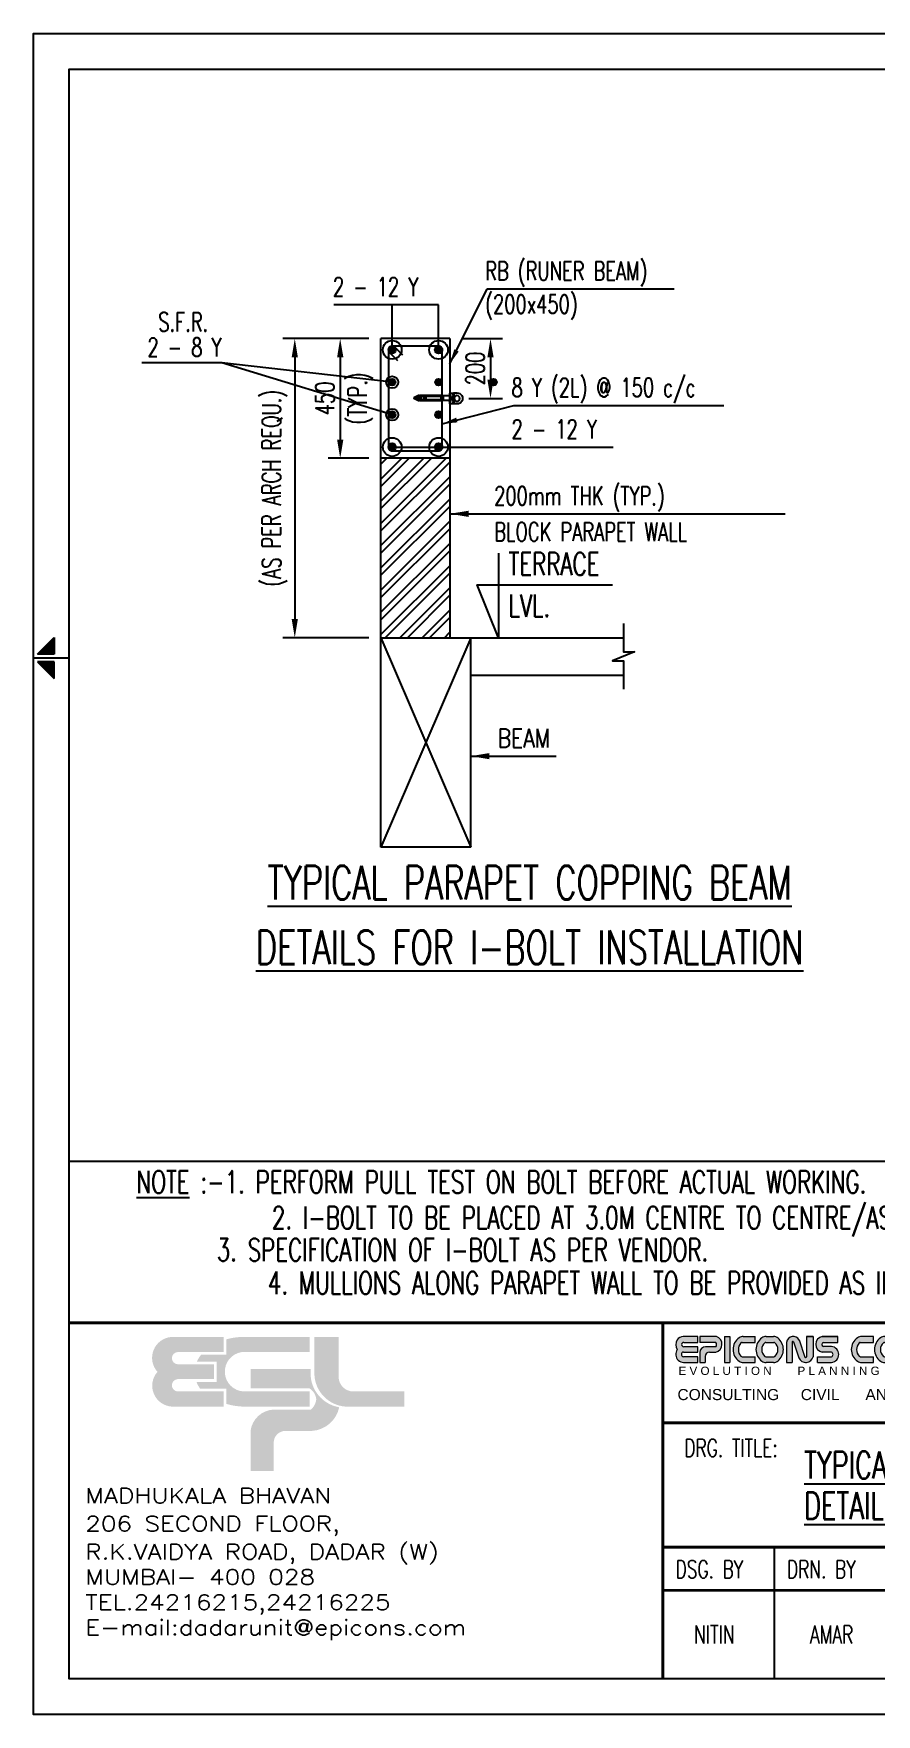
# Model space of a CAD drawing. Header units: inches. Extents: x 1070555 to 1098722, y -114695 to -86598.
# Drawn here: x 1070555 to 1084635, y -114695 to -86598 of the extents above; entities that cross this region are included whole.
import ezdxf
from ezdxf.enums import TextEntityAlignment as Align

# ---------------------------------------------------------------- set-up
doc = ezdxf.new("R2010")
doc.units = ezdxf.units.IN
doc.header["$MEASUREMENT"] = 0
doc.linetypes.add('HIDDEN', pattern=[9.525, 6.35, -3.175])
for name, color, linetype, lineweight in [('00 ECPL LOGO', 250, 'Continuous', 20), ('00 ELEV-2', 9, 'Continuous', 30), ('S-TEXT', 2, 'Continuous', 25)]:
    doc.layers.add(name, color=color, linetype=linetype, lineweight=lineweight)
for name, color, linetype in [('CRI_Main', 6, 'Continuous'), ('CWALL1', 7, 'Continuous'), ('hatch', 9, 'Continuous'), ('LEVEL SECTION', 3, 'Continuous'), ('PNA', 8, 'Continuous'), ('S-BEAM OUTER', 4, 'Continuous'), ('S-BRECK LINE', 8, 'Continuous'), ('S-COLUMN', 1, 'Continuous'), ('S-DIM-1', 5, 'Continuous'), ('S-HATCH', 253, 'Continuous'), ('S-LEVEL SECTION', 3, 'Continuous'), ('S-REINFORCEMENT', 6, 'Continuous'), ('S-TEXT-1', 4, 'Continuous'), ('S-TITIL', 6, 'Continuous'), ('text', 6, 'Continuous'), ('TEXT (SHEET)', 4, 'Continuous'), ('TEXT NORMAL', 4, 'Continuous')]:
    doc.layers.add(name, color=color, linetype=linetype)
doc.styles.add('ROMANS', font='simplex.shx', dxfattribs={"width": 0.7})
doc.styles.add('SEC. TEXT', font='arial.ttf', dxfattribs={"height": 180})
doc.dimstyles.new('dim100', dxfattribs={"dimtxt": 250, "dimasz": 250, "dimexe": 200, "dimexo": 200, "dimgap": 100, "dimtad": 1, "dimdec": 0, "dimzin": 0, "dimdsep": 46, "dimtxsty": 'ROMANS', "dimcen": 0, "dimclrd": 5, "dimclre": 5, "dimclrt": 4, "dimadec": 0, "dimazin": 0, "dimtfac": 1, "dimtdec": 0, "dimtix": 1, "dimtofl": 0, "dimtmove": 2, "dimatfit": 3, "dimfxl": 0, "dimtolj": 1, "dimtzin": 0, "dimlwd": -1, "dimlwe": -1, "dimarcsym": 0})
doc.dimstyles.new('dim20', dxfattribs={"dimtxt": 250, "dimasz": 250, "dimexe": 200, "dimexo": 200, "dimgap": 100, "dimtad": 1, "dimdec": 0, "dimlfac": 0.2, "dimzin": 0, "dimdsep": 46, "dimtxsty": 'ROMANS', "dimcen": 0, "dimclrd": 5, "dimclre": 5, "dimclrt": 4, "dimadec": 0, "dimazin": 0, "dimtfac": 1, "dimtdec": 0, "dimtix": 1, "dimtofl": 0, "dimtmove": 2, "dimatfit": 3, "dimfxl": 0, "dimtolj": 1, "dimtzin": 0, "dimlwd": -1, "dimlwe": -1, "dimarcsym": 0})

# ---------------------------------------------------------------- blocks, each defined once
blk = doc.blocks.new('*D53')
at = {"layer": 'Defpoints', "color": 0}
for p in [(1076358, -91696), (1074918, -96696), (1076358, -96696)]:
    blk.add_point(p, dxfattribs=at)
at = {"layer": 'S-DIM-1', "color": 5}
for p, q in [((1076158, -91696), (1074718, -91696)), ((1074918, -92009), (1074918, -96384)), ((1076158, -96696), (1074718, -96696))]:
    blk.add_line(p, q, dxfattribs=at)
for points in [[(1074866, -92009), (1074970, -92009), (1074918, -91696)], [(1074866, -96384), (1074970, -96384), (1074918, -96696)]]:
    blk.add_solid(points, dxfattribs=at)
at = {"layer": 'S-DIM-1', "color": 4, "insert": (1074580, -94196), "char_height": 312.5, "attachment_point": 5, "rotation": 90, "style": 'ROMANS'}
blk.add_mtext('\\A1;(AS PER ARCH REQU.)', dxfattribs=at)
blk = doc.blocks.new('*D54')
at = {"layer": 'Defpoints', "color": 0}
for p in [(1076358, -91696), (1075677, -93696), (1076358, -93696)]:
    blk.add_point(p, dxfattribs=at)
at = {"layer": 'S-DIM-1', "color": 5}
for p, q in [((1076158, -91696), (1075477, -91696)), ((1075677, -92009), (1075677, -93384)), ((1076158, -93696), (1075477, -93696))]:
    blk.add_line(p, q, dxfattribs=at)
for points in [[(1075625, -92009), (1075730, -92009), (1075677, -91696)], [(1075625, -93384), (1075730, -93384), (1075677, -93696)]]:
    blk.add_solid(points, dxfattribs=at)
at = {"layer": 'S-DIM-1', "color": 4, "char_height": 312.5, "attachment_point": 5, "rotation": 90, "style": 'ROMANS'}
for s, insert in [('\\A1;(TYP.)', (1076016, -92696)), ('\\A1;450', (1075421, -92696))]:
    blk.add_mtext(s, dxfattribs=dict(at, insert=insert))
blk = doc.blocks.new('A$C3A304FD1')
at = {"layer": 'CRI_Main', "ltscale": 1000}
h = blk.add_hatch(dxfattribs=at)
h.set_pattern_fill('ANSI31', color=8, scale=20)
h.set_pattern_definition([(45, (-618291.886, -718899.7805), (-1.767766953, 1.767766953), [])])
h.paths.add_polyline_path([(143.1, 20.2), (139, 15.2), (130.5, 15.2), (130.5, 14.2), (71.5, 14.2), (70.5, 13.2), (70.5, 11.6), (141.8, 11.6), (141.8, 13.1), (143.2, 13.1), (143.2, 11.6), (147, 11.6), (162.5, 19.7), (162.5, 20.7), (147, 28.7), (143.2, 28.7), (143.2, 27.3), (141.8, 27.3), (141.8, 28.7), (70.5, 28.7), (70.5, 27.2), (71.5, 26.2), (130.5, 26.2), (139, 25.2)])
at = {"layer": 'CRI_Main', "color": 6, "ltscale": 1000}
blk.add_lwpolyline([(29, 0, 0.298698), (29, 37), (18.5, 37, 1.000441), (18.5, 0)], format="xyb", close=True, dxfattribs=at)
at = {"layer": 'CRI_Main', "color": 8, "ltscale": 1000}
for points in [[(63.4, 28.1), (47.5, 28.1, -0.414214), (42.5, 33.1), (42.5, 36.5)], [(63.4, 12.2), (47.5, 12.2, 0.414214), (42.5, 7.2), (42.5, 0.5)]]:
    blk.add_lwpolyline(points, format="xyb", dxfattribs=at)
for points in [[(63.4, 12.2), (63.4, 28.1), (68.4, 25.2), (68.4, 15.2), (63.4, 12.2)], [(162.5, 20.7), (162.5, 19.7), (147, 11.6), (143.2, 11.6), (143.2, 13.1), (141.8, 13.1), (141.8, 11.6), (70.5, 11.6), (70.5, 28.7), (141.8, 28.7), (141.8, 27.3), (143.2, 27.3), (143.2, 28.7), (147, 28.7), (162.5, 20.7)], [(70.5, 26.2), (70.5, 27.2), (72.3, 25.4), (72.3, 14.9), (70.5, 13.2), (70.5, 14.2), (70.5, 26.2)], [(122.4, 14.2), (123.4, 15.2), (123.4, 25.2), (122.4, 26.2), (122.4, 14.2)]]:
    blk.add_lwpolyline(points, dxfattribs=at)
for points in [[(68.4, 15.2), (68.4, 25.2), (69.4, 26.2), (69.4, 14.2)], [(139, 15.2), (68.4, 15.2), (68.4, 25.2), (139, 25.2)], [(69.4, 14.2), (70.5, 14.2), (70.5, 26.2), (69.4, 26.2)], [(130.5, 14.2), (70.5, 14.2), (70.5, 26.2), (130.5, 26.2)], [(143.1, 20.2), (139, 15.2), (139, 25.2)]]:
    blk.add_lwpolyline(points, close=True, dxfattribs=at)
at = {"layer": 'CRI_Main', "color": 6, "ltscale": 1000}
blk.add_circle((18.5, 18.5), 9.5, dxfattribs=at)
at = {"layer": 'CWALL1', "color": 8, "ltscale": 1000}
blk.add_lwpolyline([(29, 36.5), (29, 0.5), (42.5, 0.5), (42.5, 36.5), (29, 36.5)], dxfattribs=at)
blk = doc.blocks.new('*D55')
at = {"layer": 'Defpoints', "color": 0}
for p in [(1077508, -91696), (1077628, -92696), (1078188, -92696)]:
    blk.add_point(p, dxfattribs=at)
at = {"layer": 'S-DIM-1', "color": 5}
for p, q in [((1077708, -91696), (1078388, -91696)), ((1078188, -92009), (1078188, -92384)), ((1077828, -92696), (1078388, -92696))]:
    blk.add_line(p, q, dxfattribs=at)
for points in [[(1078136, -92009), (1078240, -92009), (1078188, -91696)], [(1078136, -92384), (1078240, -92384), (1078188, -92696)]]:
    blk.add_solid(points, dxfattribs=at)
at = {"layer": 'S-DIM-1', "color": 4, "insert": (1077932, -92196), "char_height": 312.5, "attachment_point": 5, "rotation": 90, "style": 'ROMANS'}
blk.add_mtext('\\A1;200', dxfattribs=at)
blk = doc.blocks.new('MID')
at = {"layer": 'text'}
for p, q in [((8.94, 1.07), (4.27, 5.74)), ((4.27, 5.74), (4.27, 1.07)), ((0, 0), (10, 0)), ((4.27, 1.07), (8.94, 1.07)), ((8.94, -1.07), (4.27, -5.74)), ((4.27, -1.07), (8.94, -1.07)), ((4.27, -5.74), (4.27, -1.07))]:
    blk.add_line(p, q, dxfattribs=at)
for points in [[(4.27, 5.74), (8.94, 1.07), (4.27, 1.07)], [(4.27, -5.74), (8.94, -1.07), (4.27, -1.07)]]:
    blk.add_solid(points, dxfattribs=at)
blk = doc.blocks.new('ecpl logo')
at = {"layer": '00 ECPL LOGO'}
for color, points in [(256, [(351, -827, 0.621111), (586, -1401), (1442, -1401), (1442, -1151), (682, -1151, -0.917622), (682, -948), (1285, -948), (1285, -702), (682, -702, -0.926164), (682, -501), (1442, -501), (1442, -251), (581, -251, 0.621111), (351, -827)]), (152, [(2940, -251), (2940, -863, 0.384329), (3453, -1401), (4422, -1401), (4422, -1151), (3582, -1151, -0.414214), (3340, -908), (3340, -251)]), (140, [(1887, -779), (1887, -1102), (2862, -1102, -0.232111), (2971, -1281, -0.194401), (2883, -1450), (2269, -1450, 0.364674), (1887, -1802), (1887, -2463), (2269, -2463), (2269, -1996, -0.414214), (2462, -1802), (2899, -1802, 0.338499), (3350, -1412, -0.371272), (2877, -839), (2877, -779)])]:
    blk.add_hatch(color=color, dxfattribs=at).paths.add_polyline_path(points)
h = blk.add_hatch(color=253, dxfattribs=at)
h.dxf.hatch_style = 1
h.paths.add_polyline_path([(995, -993, 0.07148), (1056, -1106), (1486, -1106), (1486, -1356, 0.065387), (1776, -1401), (2862, -1401), (2862, -1151), (1776, -1151, -0.910826), (1742, -501), (2862, -501), (2862, -251), (1776, -251, 0.069483), (1486, -291), (1486, -546), (1071, -546, 0.072407), (1003, -657), (1329, -657), (1329, -993)])
blk = doc.blocks.new('EPICONS TITLE')
at = {"layer": '00 ECPL LOGO'}
h = blk.add_hatch(color=7, dxfattribs=at)
h.dxf.hatch_style = 1
h.paths.add_polyline_path([(678, -252), (678, -146), (414, -146, 0.261636), (303, -208, 0.285841), (304, -378, 0.344902), (324, -574, 0.204992), (418, -614), (678, -614), (678, -510), (424, -510, -1), (418, -426), (678, -426), (678, -331), (424, -331, -1), (422, -252)])
h = blk.add_hatch(color=7, dxfattribs=at)
h.dxf.hatch_style = 1
h.paths.add_polyline_path([(1011, -146), (712, -146), (712, -252), (997, -252, -0.440545), (997, -331), (816, -331, 0.414214), (712, -435), (712, -614), (810, -614), (810, -504, -0.414214), (888, -426), (997, -426, 0.757811)])
h.paths.add_polyline_path([(1254, -146), (1153, -146), (1153, -614), (1254, -614)])
h.paths.add_polyline_path([(1708, -146), (1494, -146, 0.154275), (1419, -169, 0.519672), (1419, -591, 0.154275), (1494, -614), (1708, -614), (1708, -510), (1472, -510, -0.210356), (1452, -502, -0.388707), (1452, -260, -0.210356), (1472, -252), (1708, -252)])
h.paths.add_polyline_path([(2037, -146), (1904, -146, 0.159018), (1828, -171, 0.507969), (1828, -589, 0.159018), (1904, -614), (2037, -614, 0.173791), (2119, -585, 0.472311), (2119, -175, 0.173791)])
h.paths.add_polyline_path([(2046, -252, -0.185052), (2063, -258, -0.445894), (2063, -504, -0.185052), (2046, -510), (1899, -510, -0.185052), (1882, -504, -0.445894), (1882, -258, -0.185052), (1899, -252)], flags=16)
h.paths.add_polyline_path([(2501, -209, 0.723435), (2273, -252), (2273, -614), (2374, -614), (2374, -252, -0.723435), (2399, -241), (2495, -533, 0.724077), (2751, -510), (2751, -146), (2635, -146), (2635, -509, -0.755661), (2603, -519)])
h.paths.add_polyline_path([(3198, -146), (2916, -146, 0.823713), (2916, -429), (3082, -429, -0.713272), (3082, -510), (2830, -510), (2830, -614), (3082, -614, 0.900309), (3082, -324), (2936, -324, -0.746931), (2936, -252), (3198, -252)])
h = blk.add_hatch(color=7, dxfattribs=at)
h.dxf.hatch_style = 1
h.paths.add_polyline_path([(3837, -146), (3623, -146, 0.154275), (3548, -169, 0.519672), (3548, -591, 0.154275), (3623, -614), (3837, -614), (3837, -510), (3600, -510, -0.210932), (3581, -502, -0.385278), (3580, -260, -0.212895), (3599, -252), (3837, -252)])
h.paths.add_polyline_path([(4255, -175, 0.173792), (4173, -146), (4040, -146, 0.159018), (3964, -171, 0.507969), (3964, -589, 0.159018), (4040, -614), (4173, -614, 0.173792), (4255, -585, 0.472311)])
h.paths.add_polyline_path([(4182, -252, -0.185053), (4199, -258, -0.445893), (4199, -504, -0.185053), (4182, -510), (4035, -510, -0.185053), (4017, -504, -0.445893), (4017, -258, -0.185053), (4035, -252)], flags=16)
h.paths.add_polyline_path([(4406, -252), (4406, -614), (4507, -614), (4507, -252, -0.436861), (4522, -236, -0.319738), (4534, -245), (4629, -533, 0.724077), (4884, -510), (4884, -146), (4768, -146), (4768, -509, -0.755661), (4737, -519), (4635, -209, 0.723435)])
h.paths.add_polyline_path([(5335, -146), (5053, -146, 0.823713), (5053, -429), (5219, -429, -0.713272), (5219, -510), (4967, -510), (4967, -614), (5219, -614, 0.900309), (5219, -324), (5074, -324, -0.746931), (5074, -252), (5335, -252)])
h.paths.add_polyline_path([(5509, -146), (5408, -146), (5408, -452, 0.160106), (5433, -529, 0.505303), (5772, -529, 0.160106), (5797, -452), (5797, -146), (5699, -146), (5699, -451, -0.621318), (5509, -451)])
h.paths.add_polyline_path([(5969, -146), (5862, -146), (5862, -406, 0.414214), (6070, -614), (6267, -614), (6267, -510), (6047, -510, -0.414214), (5969, -432)])
h.paths.add_polyline_path([(6589, -146), (6267, -146), (6267, -249), (6372, -249), (6372, -614), (6473, -614), (6473, -249), (6589, -249)])
h.paths.add_polyline_path([(6863, -194, 0.539211), (6672, -201), (6523, -614), (6641, -614), (6752, -289, -0.708617), (6777, -289), (6894, -614), (7006, -614)])
h.paths.add_polyline_path([(7288, -209, 0.723435), (7059, -252), (7059, -614), (7160, -614), (7160, -252, -0.723435), (7186, -241), (7282, -533, 0.724077), (7538, -510), (7538, -146), (7421, -146), (7421, -509, -0.755661), (7390, -519)])
h.paths.add_polyline_path([(7886, -146), (7579, -146), (7579, -249), (7684, -249), (7684, -614), (7785, -614), (7785, -249), (7886, -249)])
h.paths.add_polyline_path([(8321, -146), (8059, -146, 0.157568), (7983, -170, 0.511532), (7983, -404, 0.157569), (8059, -429), (8206, -429, -0.713272), (8206, -510), (7953, -510), (7953, -614), (8206, -614, 0.900308), (8206, -324), (8065, -324), (8060, -324, -0.722204), (8060, -249), (8321, -249)])
h = blk.add_hatch(color=7, dxfattribs=at)
h.dxf.hatch_style = 1
h.paths.add_polyline_path([(8875, -146), (8576, -146), (8576, -252), (8849, -252, -0.270444), (8871, -265, -0.26297), (8871, -318, -0.270444), (8849, -331), (8680, -331, 0.414214), (8576, -435), (8576, -614), (8674, -614), (8674, -504, -0.414214), (8752, -426), (8861, -426, 0.757811)])
h.paths.add_polyline_path([(9103, -146), (8990, -146), (9133, -566, 0.539211), (9324, -560), (9474, -146), (9356, -146), (9244, -471, -0.708617), (9220, -471)])
h.paths.add_polyline_path([(9814, -146), (9492, -146), (9492, -249), (9597, -249), (9597, -614), (9698, -614), (9698, -249), (9814, -249)])
h.paths.add_polyline_path([(10234, -146), (10128, -146), (10128, -406, 0.414214), (10336, -614), (10533, -614), (10533, -510), (10312, -510, -0.414214), (10234, -432)])
h.paths.add_polyline_path([(9871, -510), (9775, -510), (9775, -614), (9871, -614)])
h = blk.add_hatch(color=7, dxfattribs=at)
h.dxf.hatch_style = 1
h.paths.add_polyline_path([(10533, -146), (10533, -249), (10637, -249), (10637, -614), (10739, -614), (10739, -249), (10839, -249), (10839, -146)])
h.paths.add_polyline_path([(10890, -146), (10890, -614), (11119, -614, 0.189446), (11208, -580, 0.435754), (11208, -181, 0.189446), (11119, -146)])
h.paths.add_polyline_path([(11122, -249, -0.519112), (11122, -510), (10989, -510), (10989, -249)], flags=16)
at = {"layer": '00 ECPL LOGO', "color": 7}
for p, q in [((678, -146), (414, -146)), ((424, -252), (678, -252)), ((678, -252), (678, -146)), ((1011, -146), (712, -146)), ((712, -146), (712, -252)), ((997, -252), (712, -252)), ((1153, -146), (1254, -146)), ((1153, -146), (1153, -614)), ((1254, -146), (1254, -614)), ((1472, -252), (1708, -252)), ((1494, -146), (1708, -146)), ((1708, -252), (1708, -146)), ((1899, -252), (2046, -252)), ((1904, -146), (2037, -146)), ((2273, -252), (2273, -614)), ((2374, -252), (2374, -614)), ((2399, -241), (2495, -533)), ((2501, -209), (2603, -519)), ((2635, -146), (2751, -146)), ((2751, -146), (2635, -146)), ((2635, -146), (2635, -510)), ((2751, -146), (2751, -510)), ((2751, -252), (2751, -252)), ((2916, -146), (3198, -146)), ((3198, -146), (2916, -146)), ((2936, -252), (3198, -252)), ((3198, -252), (3198, -146)), ((3599, -252), (3837, -252)), ((3837, -146), (3623, -146)), ((3837, -252), (3837, -146)), ((4035, -252), (4182, -252)), ((4040, -146), (4173, -146)), ((4406, -252), (4406, -614)), ((4507, -252), (4507, -614)), ((4534, -245), (4629, -533)), ((4635, -209), (4737, -519)), ((4768, -146), (4884, -146)), ((4768, -146), (4884, -146)), ((4884, -146), (4768, -146)), ((4768, -146), (4768, -510)), ((4884, -146), (4884, -510)), ((4884, -252), (4884, -252)), ((5053, -146), (5335, -146)), ((5053, -146), (5335, -146)), ((5335, -146), (5053, -146)), ((5074, -252), (5335, -252)), ((5335, -252), (5335, -146)), ((5408, -146), (5509, -146)), ((5509, -146), (5408, -146)), ((5408, -146), (5408, -452)), ((5509, -146), (5509, -451)), ((5699, -146), (5797, -146)), ((5797, -146), (5699, -146)), ((5699, -146), (5699, -451)), ((5797, -146), (5797, -452)), ((5862, -146), (5969, -146)), ((5969, -146), (5862, -146)), ((5862, -406), (5862, -146)), ((5969, -432), (5969, -146)), ((6267, -146), (6589, -146)), ((6589, -146), (6267, -146)), ((6267, -146), (6267, -249)), ((6267, -249), (6372, -249)), ((6372, -614), (6372, -249)), ((6473, -614), (6473, -249)), ((6473, -249), (6589, -249)), ((6523, -614), (6672, -201)), ((6589, -146), (6589, -249)), ((6641, -614), (6752, -289)), ((6894, -614), (6777, -289)), ((7006, -614), (6863, -194)), ((7059, -252), (7059, -614)), ((7160, -252), (7160, -614)), ((7186, -241), (7282, -533)), ((7288, -209), (7390, -519)), ((7421, -146), (7538, -146)), ((7421, -146), (7538, -146)), ((7538, -146), (7421, -146)), ((7421, -146), (7538, -146)), ((7421, -146), (7421, -510)), ((7538, -146), (7538, -510)), ((7538, -252), (7538, -252)), ((7579, -146), (7886, -146)), ((7886, -146), (7579, -146)), ((7579, -146), (7886, -146)), ((7579, -146), (7886, -146)), ((7886, -146), (7579, -146)), ((7579, -146), (7579, -249)), ((7579, -249), (7684, -249)), ((7579, -249), (7684, -249)), ((7684, -614), (7684, -249)), ((7785, -614), (7785, -249)), ((7785, -249), (7886, -249)), ((7785, -249), (7886, -249)), ((7886, -146), (7886, -249)), ((8040, -146), (8321, -146)), ((8040, -146), (8321, -146)), ((8321, -146), (8059, -146)), ((8060, -249), (8321, -249)), ((8321, -252), (8321, -146)), ((8875, -146), (8576, -146)), ((8576, -146), (8576, -252)), ((8849, -252), (8576, -252)), ((9103, -146), (8990, -146)), ((9103, -146), (8990, -146)), ((8990, -146), (9133, -566)), ((9103, -146), (9220, -471)), ((9356, -146), (9244, -471)), ((9474, -146), (9324, -560)), ((9474, -146), (9356, -146)), ((9408, -146), (9356, -146)), ((9474, -146), (9356, -146)), ((9492, -146), (9814, -146)), ((9814, -146), (9492, -146)), ((9492, -146), (9814, -146)), ((9492, -146), (9814, -146)), ((9492, -146), (9814, -146)), ((9492, -146), (9492, -249)), ((9492, -249), (9597, -249)), ((9492, -249), (9597, -249)), ((9597, -614), (9597, -249)), ((9698, -614), (9698, -249)), ((9698, -249), (9814, -249)), ((9698, -249), (9814, -249)), ((9814, -146), (9814, -249)), ((10128, -146), (10234, -146)), ((10234, -146), (10128, -146)), ((10128, -406), (10128, -146)), ((10234, -432), (10234, -146)), ((10533, -146), (10839, -146)), ((10839, -146), (10533, -146)), ((10533, -146), (10533, -249)), ((10533, -249), (10637, -249)), ((10637, -249), (10533, -249)), ((10637, -614), (10637, -249)), ((10739, -614), (10739, -249)), ((10739, -249), (10839, -249)), ((10739, -249), (10839, -249)), ((10839, -249), (10739, -249)), ((10839, -146), (10839, -249)), ((10890, -146), (11119, -146)), ((10890, -146), (10890, -614)), ((10989, -249), (10989, -510)), ((10989, -249), (11113, -249)), ((418, -426), (678, -426)), ((678, -510), (418, -510)), ((678, -331), (424, -331)), ((678, -426), (678, -331)), ((678, -614), (678, -510)), ((712, -435), (712, -614)), ((810, -504), (810, -614)), ((997, -331), (816, -331)), ((888, -426), (997, -426)), ((1472, -510), (1708, -510)), ((1708, -614), (1708, -510)), ((1899, -510), (2046, -510)), ((2751, -510), (2751, -510)), ((2830, -614), (2830, -510)), ((2830, -510), (3082, -510)), ((3082, -429), (2916, -429)), ((3082, -324), (2936, -324)), ((3600, -510), (3837, -510)), ((3837, -614), (3837, -510)), ((4035, -510), (4182, -510)), ((4967, -614), (4967, -510)), ((4967, -510), (5219, -510)), ((4967, -510), (5219, -510)), ((5219, -429), (5053, -429)), ((5219, -324), (5074, -324)), ((6047, -510), (6267, -510)), ((6267, -510), (6267, -614)), ((7538, -510), (7538, -510)), ((7953, -614), (7953, -510)), ((7953, -510), (8206, -510)), ((7953, -510), (8206, -510)), ((7953, -510), (8206, -510)), ((8206, -429), (8040, -429)), ((8059, -429), (8194, -429)), ((8206, -324), (8060, -324)), ((8065, -324), (8206, -324)), ((8576, -435), (8576, -614)), ((8674, -504), (8674, -614)), ((8849, -331), (8680, -331)), ((8752, -426), (8861, -426)), ((10312, -510), (10533, -510)), ((10533, -510), (10533, -614)), ((10989, -510), (11113, -510)), ((418, -614), (678, -614)), ((712, -614), (810, -614)), ((1153, -614), (1254, -614)), ((1494, -614), (1708, -614)), ((2037, -614), (1904, -614)), ((2273, -614), (2374, -614)), ((2614, -614), (2635, -614)), ((2635, -614), (2635, -614)), ((2830, -614), (3082, -614)), ((2830, -614), (3082, -614)), ((3623, -614), (3837, -614)), ((4040, -614), (4173, -614)), ((4406, -614), (4507, -614)), ((4406, -614), (4507, -614)), ((4406, -614), (4507, -614)), ((4967, -614), (5219, -614)), ((4967, -614), (5219, -614)), ((4967, -614), (5219, -614)), ((6070, -614), (6267, -614)), ((6070, -614), (6267, -614)), ((6372, -614), (6473, -614)), ((6372, -614), (6473, -614)), ((6523, -614), (6641, -614)), ((6589, -614), (6641, -614)), ((6894, -614), (7006, -614)), ((6894, -614), (7006, -614)), ((7059, -614), (7160, -614)), ((7059, -614), (7160, -614)), ((7059, -614), (7160, -614)), ((7684, -614), (7785, -614)), ((7684, -614), (7785, -614)), ((7684, -614), (7785, -614)), ((7684, -614), (7785, -614)), ((7953, -614), (8206, -614)), ((7953, -614), (8206, -614)), ((7953, -614), (8206, -614)), ((7953, -614), (8206, -614)), ((7953, -614), (8206, -614)), ((8576, -614), (8674, -614)), ((9597, -614), (9698, -614)), ((9597, -614), (9698, -614)), ((9597, -614), (9698, -614)), ((10336, -614), (10533, -614)), ((10336, -614), (10533, -614)), ((10637, -614), (10739, -614)), ((10637, -614), (10739, -614)), ((10637, -614), (10739, -614)), ((10637, -614), (10739, -614)), ((10653, -614), (10739, -614)), ((10653, -614), (10739, -614)), ((10653, -614), (10739, -614)), ((10653, -614), (10739, -614)), ((10890, -614), (11119, -614))]:
    blk.add_line(p, q, dxfattribs=at)
blk.add_lwpolyline([(9775, -510), (9871, -510), (9871, -614), (9775, -614)], close=True, dxfattribs=at)
for centre, radius, start, end in [((439, -292), 160, 148.648, 212.4563), ((414, -276), 130, 90, 148.648), ((423, -291), 39.6, 88.7637, 271.2363), ((965, -284), 146, 282.7188, 71.3398), ((961, -291), 53.7, 312.4487, 47.5513), ((1567, -380), 257, 125.0807, 234.9193), ((1584, -381), 179, 137.5171, 222.4829), ((1494, -276), 130, 90, 125.0807), ((1472, -278), 26, 90, 137.5171), ((1981, -380), 259, 126.1417, 233.8583), ((1992, -381), 165, 131.9364, 228.0636), ((1904, -276), 130, 90, 126.1417), ((1899, -278), 26, 90, 131.9364), ((2037, -276), 130, 50.5638, 90), ((2046, -278), 26, 48.0636, 90), ((1953, -381), 165, 311.9364, 48.0636), ((1951, -380), 265, 309.4362, 50.5638), ((2394, -268), 122, 28.75, 172.2831), ((2388, -251), 14.5, 40.0191, 183.5523), ((2944, -287), 144, 101.0425, 258.9575), ((2947, -288), 37.6, 106.4856, 253.5144), ((3696, -380), 257, 125.0807, 234.9193), ((3714, -381), 180, 138.0741, 222.3563), ((3623, -276), 130, 90, 125.0807), ((3599, -278), 26, 90, 138.0741), ((4116, -380), 259, 126.1417, 233.8583), ((4127, -381), 165, 131.9364, 228.0636), ((4040, -276), 130, 90, 126.1417), ((4035, -278), 26, 90, 131.9364), ((4173, -276), 130, 50.5638, 90), ((4182, -278), 26, 48.0636, 90), ((4089, -381), 165, 311.9364, 48.0636), ((4087, -380), 265, 309.4362, 50.5638), ((4527, -268), 122, 28.75, 172.2831), ((4522, -251), 14.5, 89.1577, 183.5523), ((4522, -249), 13, 18.2334, 89.1577), ((5081, -287), 144, 101.0425, 258.9575), ((5084, -288), 37.6, 106.4856, 253.5144), ((6770, -260), 114, 35.166, 148.5022), ((6764, -294), 13, 19.7665, 161.0546), ((7181, -268), 122, 28.75, 172.2831), ((7175, -251), 14.5, 40.0191, 183.5523), ((8067, -287), 144, 125.818, 234.182), ((8059, -276), 130, 90, 125.818), ((8072, -286), 39.3, 108.3261, 238.1957), ((8849, -278), 26, 29.4672, 90), ((8829, -284), 146, 282.7188, 71.3398), ((8824, -291), 53.7, 330.5328, 29.4672), ((11113, -275), 26, 51.4816, 90), ((11119, -276), 130, 47.0907, 90), ((11030, -380), 160, 308.5184, 51.4816), ((11023, -380), 272, 312.9093, 47.0907), ((439, -464), 160, 147.5437, 223.6612), ((418, -484), 130, 223.6612, 270), ((421, -468), 42.1, 94.0242, 265.9758), ((816, -435), 104, 90, 180), ((888, -504), 78, 90, 180), ((1494, -484), 130, 234.9193, 270), ((1472, -484), 26, 222.4829, 270), ((1904, -484), 130, 233.8583, 270), ((1899, -484), 26, 228.0636, 270), ((2037, -484), 130, 270, 309.4362), ((2046, -484), 26, 270, 311.9364), ((2619, -479), 135, 203.2219, 346.755), ((2618, -510), 17.1, 214.0796, 357.6127), ((3067, -469), 146, 276.006, 83.994), ((3068, -470), 43.1, 289.0016, 70.9984), ((3623, -484), 130, 234.9193, 270), ((3600, -484), 26, 222.3563, 270), ((4040, -484), 130, 233.8583, 270), ((4035, -484), 26, 228.0636, 270), ((4173, -484), 130, 270, 309.4362), ((4182, -484), 26, 270, 311.9364), ((4753, -479), 135, 203.2219, 346.8516), ((4751, -510), 17.1, 214.0796, 357.6127), ((5204, -469), 146, 276.006, 83.994), ((5205, -470), 43.1, 289.0016, 70.9984), ((5538, -452), 130, 180, 216.3848), ((5602, -404), 210, 216.3848, 323.6152), ((5604, -405), 106, 206.2931, 333.7069), ((5667, -452), 130, 323.6152, 0), ((6070, -406), 208, 180, 270), ((6047, -432), 78, 180, 270), ((7406, -479), 135, 203.2219, 346.755), ((7404, -510), 17.1, 214.0796, 357.6127), ((8059, -299), 130, 234.182, 270), ((8065, -298), 26, 238.1957, 270), ((8190, -469), 146, 276.006, 83.994), ((8192, -470), 43.1, 289.0016, 70.9984), ((8680, -435), 104, 90, 180), ((8752, -504), 78, 90, 180), ((8849, -305), 26, 270, 330.5328), ((9227, -500), 114, 215.166, 328.5022), ((9232, -467), 13, 199.7665, 341.0546), ((10336, -406), 208, 180, 270), ((10312, -432), 78, 180, 270), ((11113, -484), 26, 270, 308.5184), ((11119, -484), 130, 270, 312.9093)]:
    blk.add_arc(centre, radius, start, end, dxfattribs=at)
at = {"layer": '00 ECPL LOGO', "color": 7, "attachment_point": 1, "style": 'SEC. TEXT'}
for s, insert, char_height, width in [('\\pt22;E V O L U T I O N        P L A N N I N G         I N V E S T I G A T I O N         C O N C R E T E        A N D         S T E E L', (328, -689), 150, 445502.26), ('\\pt22;CONSULTING     CIVIL      AND      STRUCTURAL      ENGINEERS', (309, -1092), 200, 495763.22), ('\\pt22;iSO 9000-2008 CERTIFIED COMPANY', (9049, -1204), 90, 434288.5)]:
    blk.add_mtext(s, dxfattribs=dict(at, insert=insert, char_height=char_height, width=width))

msp = doc.modelspace()

# ---------------------------------------------------------------- hatches: boundary and pattern name
at = {"layer": 'S-HATCH'}
h = msp.add_hatch(dxfattribs=at)
h.set_pattern_fill('ANSI32', color=256, scale=700, style=0)
h.set_pattern_definition([(45, (-13408970.7, 571309.7), (-185.61553, 185.61553), []), (45, (-13408846.95, 571309.7), (-185.61553, 185.61553), [])])
h.paths.add_polyline_path([(1077508.1, -93696.3), (1076358.1, -93696.3), (1076358.1, -96696.3), (1077508.1, -96696.3)])

# ---------------------------------------------------------------- linework, layer by layer
at = {"layer": 'hatch', "color": 1}
msp.add_lwpolyline([(1071149.6, -105444.4), (1094859.8, -105444.4), (1094859.8, -108148.1), (1071149.6, -108148.1)], close=True, dxfattribs=at)
for p in [(1076545.6, -91883.8), (1076545.6, -92425.5), (1076545.6, -92425.5), (1077320.6, -92425.5), (1077320.6, -92425.5), (1078236.6, -92425.5), (1078236.6, -92425.5), (1076545.6, -92967.2), (1076545.6, -92967.2), (1076545.6, -92967.2), (1076545.6, -92967.2), (1077320.6, -92967.2), (1077320.6, -92967.2), (1077320.6, -92967.2), (1077320.6, -92967.2), (1076545.6, -93540.1)]:
    msp.add_point(p, dxfattribs=at)
at = {"layer": 'LEVEL SECTION'}
msp.add_lwpolyline([(1078324.4, -95283), (1078324.4, -96696.3), (1077965, -95810.4), (1080223.9, -95810.4)], dxfattribs=at)
at = {"layer": 'PNA', "color": 5}
msp.add_line((1082930.7, -114100.4), (1082930.7, -111900.6), dxfattribs=at)
at = {"layer": 'PNA', "color": 4}
msp.add_lwpolyline([(1098722.1, -114695), (1070555, -114695), (1070555, -86597.7), (1098722.1, -86597.7)], close=True, dxfattribs=at)
at = {"layer": 'PNA', "color": 3}
msp.add_lwpolyline([(1098127.6, -114100.4), (1071149.6, -114100.4), (1071149.6, -87192.2), (1098127.6, -87192.2)], close=True, dxfattribs=at)
at = {"layer": 'PNA', "color": 1, "const_width": 47.6}
for points in [[(1071149.6, -108148.1), (1098127.6, -108148.1)], [(1081068.5, -114100.4), (1081068.5, -108148.1)], [(1081068.5, -109819.7), (1098127.6, -109819.7)], [(1081068.5, -111900.6), (1098127.6, -111900.6)], [(1081068.5, -112620.1), (1086538.3, -112620.1)]]:
    msp.add_lwpolyline(points, dxfattribs=at)
at = {"layer": 'S-BEAM OUTER', "color": 4}
for p, q in [((1076358.1, -100196.3), (1076358.1, -96696.3)), ((1076358.1, -96696.3), (1080411.1, -96696.3)), ((1077858.1, -100196.3), (1077858.1, -97321.3)), ((1077858.1, -97321.3), (1080411.1, -97321.3)), ((1077858.1, -100196.3), (1076358.1, -100196.3))]:
    msp.add_line(p, q, dxfattribs=at)
at = {"layer": 'S-BEAM OUTER', "color": 8, "linetype": 'HIDDEN', "ltscale": 1500}
for p, q in [((1077858.1, -96696.3), (1076358.1, -100196.3)), ((1076358.1, -96696.3), (1077858.1, -100196.3))]:
    msp.add_line(p, q, dxfattribs=at)
at = {"layer": 'S-BEAM OUTER', "color": 8, "linetype": 'HIDDEN', "ltscale": 1000}
msp.add_line((1077858.1, -97321.3), (1077858.1, -96696.3), dxfattribs=at)
at = {"layer": 'S-BEAM OUTER', "color": 4}
msp.add_lwpolyline([(1076358.1, -100196.3), (1076358.1, -96696.3)], dxfattribs=at)
at = {"layer": 'S-BRECK LINE'}
msp.add_lwpolyline([(1080411.1, -96458.8), (1080411.1, -96933.6), (1080594.3, -96933.6), (1080227.9, -97084), (1080411.1, -97084), (1080411.1, -97558.8)], dxfattribs=at)
at = {"layer": 'S-COLUMN', "color": 4}
for p, q in [((1076358.1, -96631.3), (1076358.1, -91696.3)), ((1077508.1, -91696.3), (1076358.1, -91696.3)), ((1077508.1, -93696.3), (1076358.1, -93696.3))]:
    msp.add_line(p, q, dxfattribs=at)
for points in [[(1076358.1, -96696.3), (1076358.1, -91696.3)], [(1077508.1, -91696.3), (1077508.1, -96696.3)]]:
    msp.add_lwpolyline(points, dxfattribs=at)
at = {"layer": 'S-REINFORCEMENT', "color": 5}
msp.add_lwpolyline([(1076722.4, -91972.2), (1076589.8, -91839.6, 0.6681794), (1076483.1, -91883.8), (1076483.1, -93508.8, 0.4142136), (1076545.6, -93571.3), (1077320.6, -93571.3, 0.4142136), (1077383.1, -93508.8), (1077383.1, -91883.8, 0.4142136), (1077320.6, -91821.3), (1076545.6, -91821.3, 0.6681794), (1076501.4, -91928), (1076634, -92060.6)], format="xyb", dxfattribs=at)
for points, const_width in [([(1076545.6, -91852.6, 1), (1076545.6, -91915.1, 1)], 62.5), ([(1077320.6, -91852.6, 1), (1077320.6, -91915.1, 1)], 62.5), ([(1076545.6, -92396.7, 1), (1076545.6, -92452.9, 1)], 56.2), ([(1077320.6, -92396.7, -1), (1077320.6, -92452.9, -1)], 56.2), ([(1078236.6, -92396.7, 1), (1078236.6, -92452.9, 1)], 56.2), ([(1076545.6, -92995.9, -1), (1076545.6, -92939.7, -1)], 56.2), ([(1077320.6, -92995.9, 1), (1077320.6, -92939.7, 1)], 56.2), ([(1076545.6, -93540.1, -1), (1076545.6, -93477.6, -1)], 62.5), ([(1077320.6, -93540.1, -1), (1077320.6, -93477.6, -1)], 62.5)]:
    msp.add_lwpolyline(points, format="xyb", close=True, dxfattribs=dict(at, const_width=const_width))
for centre, radius in [((1076545.6, -91883.8), 62.5), ((1077320.6, -91883.8), 62.5), ((1076545.6, -92424.8), 56.2), ((1077320.6, -92424.8), 56.2), ((1078236.6, -92424.8), 56.2), ((1076545.6, -92967.8), 56.2), ((1077320.6, -92967.8), 56.2), ((1076545.6, -93508.8), 62.5), ((1077320.6, -93508.8), 62.5)]:
    msp.add_circle(centre, radius, dxfattribs=at)

# ---------------------------------------------------------------- block references
at = {"layer": '00 ELEV-2'}
for name, p, xscale, yscale, zscale in [('ecpl logo', (1072268.4, -108131.1), 1.012588090728968, 1.01258809074352, 1.012588090742939), ('EPICONS TITLE', (1081025, -108242.4), 0.9280369852203876, 0.9280369851621799, 0.9280369851659034)]:
    msp.add_blockref(name, p, dxfattribs=dict(at, xscale=xscale, yscale=yscale, zscale=zscale))
at = {"layer": 'CRI_Main', "color": 4, "ltscale": 1000, "xscale": -5, "yscale": 5, "zscale": 5}
msp.add_blockref('A$C3A304FD1', (1077720.7, -92788.8), dxfattribs=at)
at = {"layer": 'TEXT (SHEET)', "color": 4, "xscale": -59.45499999995809, "yscale": 59.45499999998719, "zscale": 59.45499999998631}
msp.add_blockref('MID', (1071149.6, -97036.8), dxfattribs=at)

# ---------------------------------------------------------------- texts
at = {"layer": 'S-LEVEL SECTION', "linetype": 'ByBlock', "lineweight": -2, "style": 'ROMANS', "width": 0.7}
for s, p in [('TERRACE', (1078490.7, -95462, -428)), ('LVL.', (1078490.7, -96158.9, -428))]:
    msp.add_text(s, height=375, dxfattribs=at).set_placement(p, align=Align.MIDDLE_LEFT)
at = {"layer": 'S-TEXT', "style": 'ROMANS', "width": 0.7}
for s, p in [('%%UNOTE%%U :-1. PERFORM PULL TEST ON BOLT BEFORE ACTUAL WORKING. ', (1078460.4, -105794.3)), ('2. I-BOLT TO BE PLACED AT 3.0M CENTRE TO CENTRE/AS PER LOCATION MARKING IN ARCH. DRAWINGS.', (1083794.6, -106392.2)), ('3. SPECIFICATION OF I-BOLT AS PER VENDOR.', (1077720.7, -106929.4)), ('4. MULLIONS ALONG PARAPET WALL TO BE PROVIDED AS INDICATED IN ARCH/STRUCTURAL DRAWINGS.', (1083457.8, -107481.1))]:
    msp.add_text(s, height=375, dxfattribs=at).set_placement(p, align=Align.MIDDLE_CENTER)
at = {"layer": 'S-TEXT-1', "style": 'ROMANS'}
for s, width, p in [('RB (RUNER BEAM)', 0.7, (1078098.6, -90565.6)), ('2 - 12 Y', 0.7, (1075556, -90830.4)), ('(200x450)', 0.7, (1078098.6, -91120.9)), ('S.F.R.', 0.7, (1072637.1, -91418.4)), ('2 - 8 Y', 0.7, (1072456.4, -91839.7)), ('8 Y (2L) @ 150 c/c', 0.7, (1078540.4, -92512.7)), ('2 - 12 Y', 0.7, (1078540.4, -93208.8)), ('200mm THK (TYP.)', 0.7, (1078249, -94325.2)), ('BLOCK PARAPET WALL', 0.7, (1078249, -94925.2)), ('BEAM', 0.8, (1078305.2, -98376.1))]:
    msp.add_text(s, height=312.5, dxfattribs=dict(at, width=width)).set_placement(p, align=Align.MIDDLE_LEFT)
at = {"layer": 'S-TEXT-1', "style": 'ROMANS', "width": 1.2}
for s, p in [('MADHUKALA BHAVAN', (1071418.4, -111163.7, 6.4)), ('206 SECOND FLOOR,', (1071418.4, -111633.6, 6.4)), ('R.K.VAIDYA ROAD, DADAR (W)', (1071418.4, -112103.5, 6.4)), ('MUMBAI- 400 028', (1071418.4, -112525.1, 6.4)), ('TEL.24216215,24216225', (1071418.4, -112946.8, 6.4)), ('E-mail:dadarunit@epicons.com', (1071418.4, -113368.5, 6.4))]:
    msp.add_text(s, height=253, dxfattribs=at).set_placement(p)
at = {"layer": 'S-TITIL', "style": 'ROMANS', "width": 0.7}
for s, p in [('%%UTYPICAL PARAPET COPPING BEAM', (1078842.6, -100790.1)), ('%%UDETAILS FOR I-BOLT INSTALLATION', (1078842.6, -101871.6))]:
    msp.add_text(s, height=562.5, dxfattribs=at).set_placement(p, align=Align.MIDDLE_CENTER)
at = {"layer": 'text', "color": 1, "style": 'ROMANS', "width": 0.7}
for s, p in [('%%UTYPICAL PARAPET COPPING BEAM', (1083427.2, -110526.9, -9.5)), ('%%UDETAILS FOR I-BOLT INSTALLATION.', (1083427.2, -111207.8, -9.5))]:
    msp.add_text(s, height=450, dxfattribs=at).set_placement(p, align=Align.MIDDLE_LEFT)
at = {"layer": 'text', "color": 2, "style": 'ROMANS', "width": 0.7}
for s, p in [('NITIN ', (1081999.6, -113360.3, -9.5)), ('AMAR', (1083889, -113360.3))]:
    msp.add_text(s, height=297.27, dxfattribs=at).set_placement(p, align=Align.MIDDLE_CENTER)
at = {"layer": 'TEXT (SHEET)', "style": 'ROMANS', "width": 0.7}
msp.add_text(' DRG. TITLE:', height=297.275, dxfattribs=at).set_placement((1081283.4, -110389.5))
at = {"layer": 'TEXT NORMAL', "style": 'ROMANS', "width": 0.7}
for s, p in [(' DSG. BY', (1081137.5, -112417.4)), (' DRN. BY', (1082998.5, -112417.4))]:
    msp.add_text(s, height=297.27, dxfattribs=at).set_placement(p)

# ---------------------------------------------------------------- dimensions: what is measured, and where the dimension line sits
at = {"layer": 'S-DIM-1'}
for base, p2, text, picture, middle in [((1074918.1, -96696.3), (1076358.1, -96696.3), '(AS PER ARCH REQU.)', '*D53', (1074580, -94196.3)), ((1075677.5, -93696.3), (1076358.1, -93696.3), '450\\X(TYP.)', '*D54', (1075677.5, -92696.3))]:
    dim = msp.add_linear_dim(base=base, p1=(1076358.1, -91696.3), p2=p2, angle=90, text=text, dimstyle='dim20', override={"dimtxt": 312.5, "dimasz": 312.5}, dxfattribs=at)
    dim.commit()
    dim.dimension.update_dxf_attribs({"geometry": picture, "text_midpoint": middle})
dim = msp.add_linear_dim(base=(1078188, -92696.3), p1=(1077508.1, -91696.3), p2=(1077628.1, -92696.3), angle=90, dimstyle='dim20', override={"dimtxt": 312.5, "dimasz": 312.5}, dxfattribs=at)
dim.commit()
dim.dimension.update_dxf_attribs({"geometry": '*D55', "text_midpoint": (1077931.8, -92196.3)})

# ---------------------------------------------------------------- leaders
at = {"layer": 'S-COLUMN', "color": 3}
for points in [[(1077508.1, -92117.4), (1078134.6, -90865.6), (1081255.4, -90865.6)], [(1077383.1, -93118.9), (1078576.4, -92812.7), (1082086.6, -92812.7)]]:
    msp.add_leader(points, dimstyle='dim100', override={"dimtad": 0}, dxfattribs=at)
at = {"layer": 'S-DIM-1'}
for points, override in [([(1077320.6, -91883.8), (1077320.6, -91130.4), (1075570.1, -91130.4)], {"dimasz": 312.5, "dimldrblk": 'ORIGIN'}), ([(1076545.6, -91883.8), (1076545.6, -91130.4), (1075570.1, -91130.4)], {"dimasz": 312.5, "dimldrblk": 'ORIGIN'}), ([(1076545.6, -92424.8), (1073699.3, -92100.7), (1072361.3, -92100.7)], {"dimasz": 200, "dimldrblk": 'ORIGIN'}), ([(1076545.6, -92967.8), (1073699.3, -92100.7), (1072361.3, -92100.7)], {"dimasz": 200, "dimldrblk": 'ORIGIN'}), ([(1076545.6, -93508.8), (1080239.1, -93508.8)], {"dimasz": 312.5, "dimldrblk": 'ORIGIN'}), ([(1077320.6, -93508.8), (1080239.1, -93508.8)], {"dimasz": 312.5, "dimldrblk": 'ORIGIN'}), ([(1077508.1, -94625.2), (1083113.7, -94625.2)], {"dimasz": 312.5}), ([(1077858.1, -98676.1), (1079286.2, -98676.1)], {"dimasz": 312.5})]:
    msp.add_leader(points, dimstyle='dim20', override=override, dxfattribs=at)

doc.saveas('drawing.dxf')
